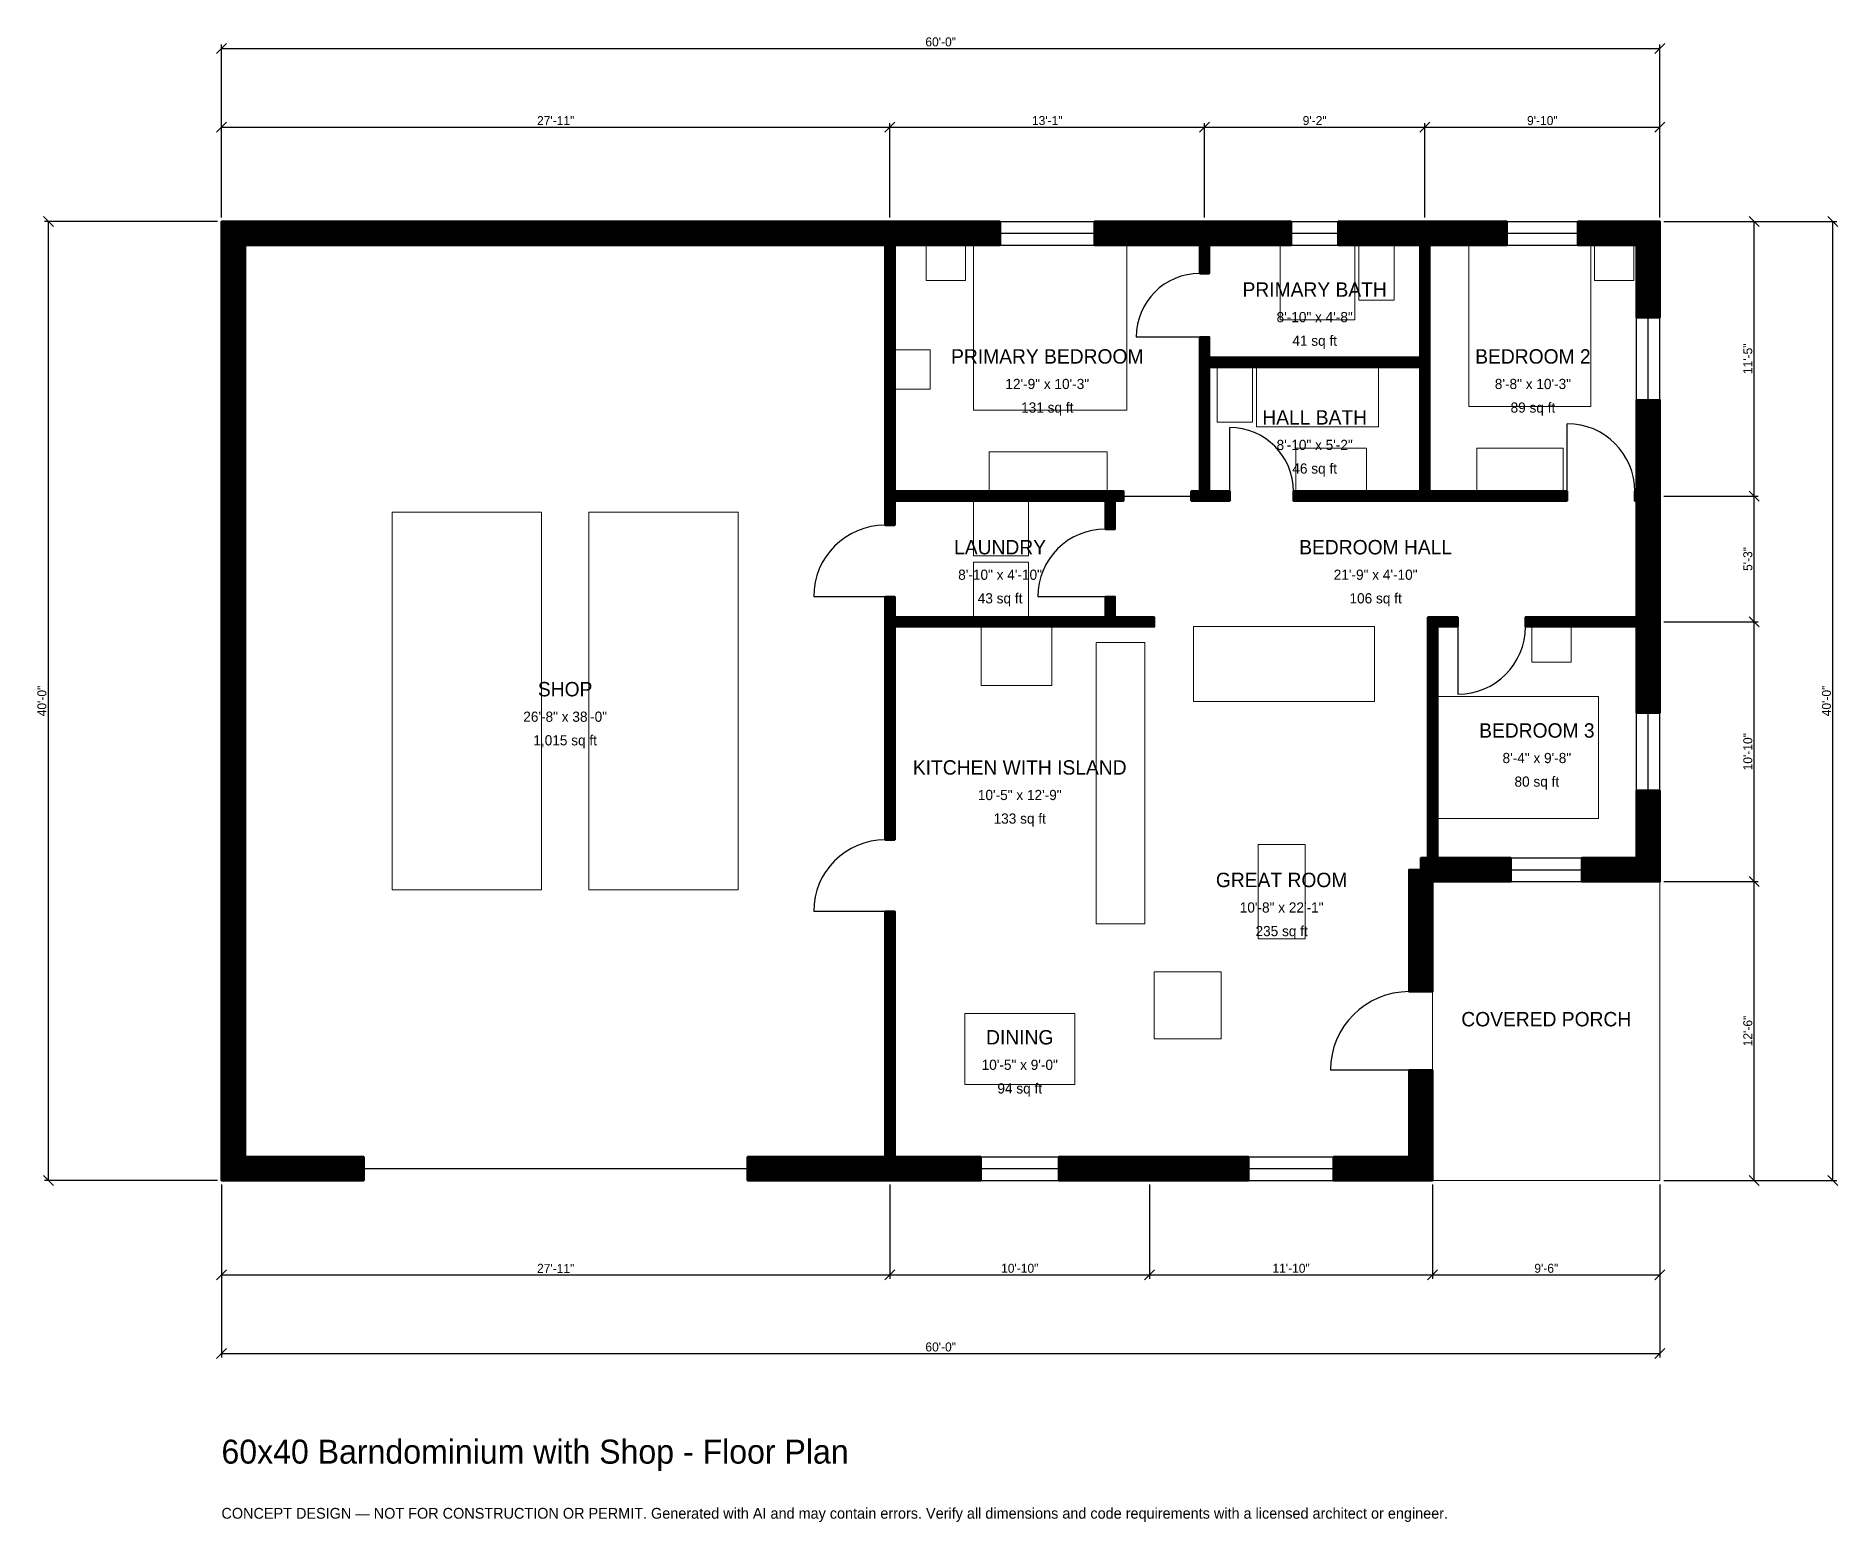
# Model space of a CAD drawing. Header units: inches. Extents: x -93 to 809, y -171 to 573.
import ezdxf
from ezdxf.enums import TextEntityAlignment as Align

# ---------------------------------------------------------------- set-up
doc = ezdxf.new("R2010")
doc.units = ezdxf.units.IN
doc.header["$MEASUREMENT"] = 0
doc.linetypes.add('DASHED', pattern=[0.6, 0.5, -0.1])
for name, color, linetype, lineweight in [('A-ANNO-DIMS', 1, 'Continuous', 13), ('A-ANNO-TEXT', 7, 'Continuous', 18), ('A-AREA-IDEN', 7, 'Continuous', 18), ('A-DOOR', 2, 'Continuous', 25), ('A-FLOR-FIXT', 9, 'Continuous', 13), ('A-FURN', 9, 'Continuous', 13), ('A-GLAZ', 4, 'Continuous', 25), ('A-SITE-PAVE', 8, 'Continuous', 13), ('A-WALL', 7, 'Continuous', 50), ('A-WALL-PATT', 8, 'Continuous', 13)]:
    doc.layers.add(name, color=color, linetype=linetype, lineweight=lineweight)
doc.dimstyles.new('PLAN', dxfattribs={"dimtxt": 4.5, "dimasz": 3, "dimexe": 2, "dimexo": 2, "dimgap": 1, "dimtad": 1, "dimdec": 0, "dimlunit": 4, "dimtsz": 2.5, "dimcen": 2.5, "dimclrd": 1, "dimclre": 1, "dimazin": 3, "dimtfac": 1, "dimtmove": 0, "dimatfit": 3})

msp = doc.modelspace()

# ---------------------------------------------------------------- hatches: boundary and pattern name
at = {"layer": 'A-WALL-PATT'}
h = msp.add_hatch(dxfattribs=at)
h.set_pattern_fill('ANSI31', color=8, scale=0.8)
h.paths.add_polyline_path([(337.0079, 0), (337.0079, 0), (332.2835, 0), (332.2835, 0), (328.7402, 0), (263.3858, 0), (263.3858, 11.811), (328.7402, 11.811), (332.2835, 11.811), (332.2835, 119.685), (332.2835, 124.4094), (332.2835, 134.6457), (337.0079, 134.6457), (337.0079, 124.4094), (337.0079, 119.685), (337.0079, 11.811), (340.5512, 11.811), (380.1181, 11.811), (380.1181, 0), (340.5512, 0), (337.0079, 0)])
h.paths.add_polyline_path([(11.811, 0), (11.811, 0), (0, 0), (0, 0), (0, 0), (0, 11.811), (0, 11.811), (0, 468.1102), (0, 468.1102), (0, 479.9213), (0, 479.9213), (0, 479.9213), (11.811, 479.9213), (11.811, 479.9213), (328.7402, 479.9213), (332.2835, 479.9213), (332.2835, 479.9213), (337.0079, 479.9213), (337.0079, 479.9213), (340.5512, 479.9213), (389.7638, 479.9213), (389.7638, 468.1102), (340.5512, 468.1102), (337.0079, 468.1102), (337.0079, 344.8819), (442.5197, 344.8819), (447.2441, 344.8819), (451.5748, 344.8819), (451.5748, 340.1575), (447.2441, 340.1575), (447.2441, 325.9843), (442.5197, 325.9843), (442.5197, 340.1575), (337.0079, 340.1575), (337.0079, 327.9528), (332.2835, 327.9528), (332.2835, 340.1575), (332.2835, 344.8819), (332.2835, 468.1102), (328.7402, 468.1102), (11.811, 468.1102), (11.811, 11.811), (71.2598, 11.811), (71.2598, 0), (11.811, 0)])
h.paths.add_polyline_path([(486.2205, 479.9213), (486.2205, 479.9213), (489.7638, 479.9213), (489.7638, 479.9213), (494.4882, 479.9213), (494.4882, 479.9213), (535.4331, 479.9213), (535.4331, 468.1102), (498.0315, 468.1102), (498.0315, 468.1102), (494.4882, 468.1102), (494.4882, 453.937), (489.7638, 453.937), (489.7638, 468.1102), (437.0079, 468.1102), (437.0079, 479.9213), (486.2205, 479.9213)])
h.paths.add_polyline_path([(600, 479.9213), (600, 479.9213), (604.7244, 479.9213), (604.7244, 479.9213), (608.2677, 479.9213), (608.2677, 479.9213), (643.5039, 479.9213), (643.5039, 468.1102), (604.7244, 468.1102), (604.7244, 411.811), (604.7244, 407.0866), (604.7244, 407.0866), (604.7244, 344.8819), (673.622, 344.8819), (673.622, 340.1575), (604.7244, 340.1575), (600, 340.1575), (536.6142, 340.1575), (536.6142, 344.8819), (600, 344.8819), (600, 407.0866), (494.4882, 407.0866), (494.4882, 344.8819), (504.7244, 344.8819), (504.7244, 340.1575), (494.4882, 340.1575), (489.7638, 340.1575), (485.4331, 340.1575), (485.4331, 344.8819), (489.7638, 344.8819), (489.7638, 407.0866), (489.7638, 407.0866), (489.7638, 411.811), (489.7638, 422.0472), (494.4882, 422.0472), (494.4882, 411.811), (600, 411.811), (600, 468.1102), (596.4567, 468.1102), (596.4567, 468.1102), (559.0551, 468.1102), (559.0551, 479.9213), (600, 479.9213)])
h.paths.add_polyline_path([(708.2677, 479.9213), (708.2677, 479.9213), (720.0787, 479.9213), (720.0787, 479.9213), (720.0788, 479.9213), (720.0788, 468.1102), (720.0787, 468.1102), (720.0787, 431.8898), (708.2677, 431.8898), (708.2677, 468.1102), (678.937, 468.1102), (678.937, 479.9213), (708.2677, 479.9213)])
h.paths.add_polyline_path([(720.0787, 348.4252), (720.0787, 344.8819), (720.0788, 344.8819), (720.0788, 340.1575), (720.0787, 340.1575), (720.0787, 336.6142), (720.0787, 285.4331), (720.0787, 281.8898), (720.0788, 281.8898), (720.0788, 277.1654), (720.0787, 277.1654), (720.0787, 273.622), (720.0787, 234.0551), (708.2677, 234.0551), (708.2677, 273.622), (708.2677, 277.1654), (652.7559, 277.1654), (652.7559, 281.8898), (708.2677, 281.8898), (708.2677, 285.4331), (708.2677, 336.6142), (708.2677, 340.1575), (707.4803, 340.1575), (707.4803, 344.8819), (708.2677, 344.8819), (708.2677, 348.4252), (708.2677, 390.5512), (720.0787, 390.5512), (720.0787, 348.4252)])
h.paths.add_polyline_path([(720.0787, 161.4173), (720.0788, 161.4173), (720.0788, 149.6063), (720.0787, 149.6063), (720.0787, 149.6063), (708.2677, 149.6063), (708.2677, 149.6063), (680.9055, 149.6063), (680.9055, 161.4173), (708.2677, 161.4173), (708.2677, 195.0787), (720.0787, 195.0787), (720.0787, 161.4173)])
h.paths.add_polyline_path([(608.6614, 149.6063), (608.6614, 149.6063), (606.2993, 149.6063), (606.2993, 147.2441), (606.2992, 147.2441), (606.2992, 94.4882), (594.4882, 94.4882), (594.4882, 155.5118), (600.3937, 155.5118), (600.3937, 161.4173), (603.937, 161.4173), (603.937, 277.1654), (603.937, 281.8898), (608.6614, 281.8898), (618.8976, 281.8898), (618.8976, 277.1654), (608.6614, 277.1654), (608.6614, 161.4173), (645.4724, 161.4173), (645.4724, 149.6063), (608.6614, 149.6063)])
h.paths.add_polyline_path([(606.2992, 11.811), (606.2993, 11.811), (606.2993, 0), (606.2992, 0), (606.2992, 0), (594.4882, 0), (594.4882, 0), (556.6929, 0), (556.6929, 11.811), (594.4882, 11.811), (594.4882, 55.1181), (606.2992, 55.1181), (606.2992, 11.811)])
h.paths.add_polyline_path([(470.4724, 0), (458.6614, 0), (419.0945, 0), (419.0945, 11.811), (458.6614, 11.811), (470.4724, 11.811), (514.1732, 11.811), (514.1732, 0), (470.4724, 0)])
h.paths.add_polyline_path([(447.2441, 281.8898), (466.9291, 281.8898), (466.9291, 277.1654), (447.2441, 277.1654), (442.5197, 277.1654), (337.0079, 277.1654), (337.0079, 170.4724), (332.2835, 170.4724), (332.2835, 277.1654), (332.2835, 281.8898), (332.2835, 292.126), (337.0079, 292.126), (337.0079, 281.8898), (442.5197, 281.8898), (442.5197, 292.126), (447.2441, 292.126), (447.2441, 281.8898)])

# ---------------------------------------------------------------- linework, layer by layer
at = {"layer": 'A-DOOR'}
for p, q in [((489.7638, 422.0472), (457.874, 422.0472)), ((504.7244, 344.8819), (504.7244, 376.7717)), ((673.622, 344.8819), (673.622, 378.7402)), ((451.5748, 342.5197), (485.4331, 342.5197)), ((332.2835, 292.126), (296.4567, 292.126)), ((442.5197, 292.126), (408.6614, 292.126)), ((618.8976, 277.1654), (618.8976, 243.3071)), ((332.2835, 134.6457), (296.4567, 134.6457)), ((594.4882, 55.1181), (555.1181, 55.1181))]:
    msp.add_line(p, q, dxfattribs=at)
at = {"layer": 'A-DOOR', "linetype": 'DASHED'}
msp.add_line((71.2598, 5.9055), (263.3858, 5.9055), dxfattribs=at)
at = {"layer": 'A-DOOR'}
for centre, radius, start, end in [((489.7638, 422.0472), 31.8898, 90, 180), ((504.7244, 344.8819), 31.8898, 0, 90), ((673.622, 344.8819), 33.8583, 0, 90), ((332.2835, 292.126), 35.8268, 90, 180), ((442.5197, 292.126), 33.8583, 90, 180), ((618.8976, 277.1654), 33.8583, 270, 360), ((332.2835, 134.6457), 35.8268, 90, 180), ((594.4882, 55.1181), 39.3701, 90, 180)]:
    msp.add_arc(centre, radius, start, end, dxfattribs=at)
at = {"layer": 'A-FLOR-FIXT'}
for points in [[(529.9213, 430.7087), (567.3228, 430.7087), (567.3228, 468.1102), (529.9213, 468.1102)], [(569.2913, 440.5512), (587.0079, 440.5512), (587.0079, 468.1102), (569.2913, 468.1102)], [(498.4252, 379.5276), (516.1417, 379.5276), (516.1417, 407.0866), (498.4252, 407.0866)], [(518.1102, 377.1654), (579.1339, 377.1654), (579.1339, 407.0866), (518.1102, 407.0866)], [(537.7953, 344.8819), (573.2283, 344.8819), (573.2283, 366.5354), (537.7953, 366.5354)], [(437.7953, 128.3465), (462.2047, 128.3465), (462.2047, 269.2913), (437.7953, 269.2913)]]:
    msp.add_lwpolyline(points, close=True, dxfattribs=at)
at = {"layer": 'A-FURN'}
for points in [[(352.7559, 450.3937), (372.4409, 450.3937), (372.4409, 468.1102), (352.7559, 468.1102)], [(376.378, 385.4331), (453.1496, 385.4331), (453.1496, 468.1102), (376.378, 468.1102)], [(624.4094, 387.4016), (685.4331, 387.4016), (685.4331, 468.1102), (624.4094, 468.1102)], [(687.4016, 450.3937), (707.0866, 450.3937), (707.0866, 468.1102), (687.4016, 468.1102)], [(337.0079, 396.063), (354.7244, 396.063), (354.7244, 415.748), (337.0079, 415.748)], [(384.252, 344.8819), (443.3071, 344.8819), (443.3071, 364.5669), (384.252, 364.5669)], [(628.3465, 344.8819), (671.6535, 344.8819), (671.6535, 366.5354), (628.3465, 366.5354)], [(85.4331, 145.4724), (160.2362, 145.4724), (160.2362, 334.4488), (85.4331, 334.4488)], [(183.8583, 145.4724), (258.6614, 145.4724), (258.6614, 334.4488), (183.8583, 334.4488)], [(376.378, 312.5984), (403.937, 312.5984), (403.937, 340.1575), (376.378, 340.1575)], [(376.378, 281.8898), (403.937, 281.8898), (403.937, 309.4488), (376.378, 309.4488)], [(380.315, 247.6378), (415.748, 247.6378), (415.748, 277.1654), (380.315, 277.1654)], [(486.6142, 239.7638), (577.1654, 239.7638), (577.1654, 277.1654), (486.6142, 277.1654)], [(655.9055, 259.4488), (675.5906, 259.4488), (675.5906, 277.1654), (655.9055, 277.1654)], [(608.6614, 181.1024), (689.3701, 181.1024), (689.3701, 242.126), (608.6614, 242.126)], [(518.8976, 120.8661), (542.5197, 120.8661), (542.5197, 168.1102), (518.8976, 168.1102)], [(466.9291, 70.8661), (500.3937, 70.8661), (500.3937, 104.3307), (466.9291, 104.3307)], [(372.0472, 48.0315), (427.1654, 48.0315), (427.1654, 83.4646), (372.0472, 83.4646)]]:
    msp.add_lwpolyline(points, close=True, dxfattribs=at)
at = {"layer": 'A-GLAZ'}
for p, q in [((389.7638, 479.9213), (437.0079, 479.9213)), ((535.4331, 479.9213), (559.0551, 479.9213)), ((643.5039, 479.9213), (678.937, 479.9213)), ((389.7638, 474.0157), (437.0079, 474.0157)), ((535.4331, 474.0157), (559.0551, 474.0157)), ((643.5039, 474.0157), (678.937, 474.0157)), ((389.7638, 468.1102), (437.0079, 468.1102)), ((535.4331, 468.1102), (559.0551, 468.1102)), ((643.5039, 468.1102), (678.937, 468.1102)), ((708.2677, 390.5512), (708.2677, 431.8898)), ((714.1732, 390.5512), (714.1732, 431.8898)), ((720.0787, 390.5512), (720.0787, 431.8898)), ((708.2677, 195.0787), (708.2677, 234.0551)), ((714.1732, 195.0787), (714.1732, 234.0551)), ((720.0787, 195.0787), (720.0787, 234.0551)), ((645.4724, 161.4173), (680.9055, 161.4173)), ((645.4724, 155.5118), (680.9055, 155.5118)), ((645.4724, 149.6063), (680.9055, 149.6063)), ((380.1181, 11.811), (419.0945, 11.811)), ((514.1732, 11.811), (556.6929, 11.811)), ((380.1181, 5.9055), (419.0945, 5.9055)), ((380.1181, 0), (419.0945, 0)), ((514.1732, 5.9055), (556.6929, 5.9055)), ((514.1732, 0), (556.6929, 0))]:
    msp.add_line(p, q, dxfattribs=at)
at = {"layer": 'A-SITE-PAVE', "linetype": 'DASHED'}
msp.add_lwpolyline([(606.2992, 0), (720.0787, 0), (720.0787, 149.6063), (606.2992, 149.6063)], close=True, dxfattribs=at)
at = {"layer": 'A-WALL'}
for points in [[(11.811, 0), (11.811, 0), (0, 0), (0, 0), (0, 0), (0, 11.811), (0, 11.811), (0, 468.1102), (0, 468.1102), (0, 479.9213), (0, 479.9213), (0, 479.9213), (11.811, 479.9213), (11.811, 479.9213), (328.7402, 479.9213), (332.2835, 479.9213), (332.2835, 479.9213), (337.0079, 479.9213), (337.0079, 479.9213), (340.5512, 479.9213), (389.7638, 479.9213), (389.7638, 468.1102), (340.5512, 468.1102), (337.0079, 468.1102), (337.0079, 344.8819), (442.5197, 344.8819), (447.2441, 344.8819), (451.5748, 344.8819), (451.5748, 340.1575), (447.2441, 340.1575), (447.2441, 325.9843), (442.5197, 325.9843), (442.5197, 340.1575), (337.0079, 340.1575), (337.0079, 327.9528), (332.2835, 327.9528), (332.2835, 340.1575), (332.2835, 344.8819), (332.2835, 468.1102), (328.7402, 468.1102), (11.811, 468.1102), (11.811, 11.811), (71.2598, 11.811), (71.2598, 0), (11.811, 0)], [(486.2205, 479.9213), (486.2205, 479.9213), (489.7638, 479.9213), (489.7638, 479.9213), (494.4882, 479.9213), (494.4882, 479.9213), (535.4331, 479.9213), (535.4331, 468.1102), (498.0315, 468.1102), (498.0315, 468.1102), (494.4882, 468.1102), (494.4882, 453.937), (489.7638, 453.937), (489.7638, 468.1102), (437.0079, 468.1102), (437.0079, 479.9213), (486.2205, 479.9213)], [(600, 479.9213), (600, 479.9213), (604.7244, 479.9213), (604.7244, 479.9213), (608.2677, 479.9213), (608.2677, 479.9213), (643.5039, 479.9213), (643.5039, 468.1102), (604.7244, 468.1102), (604.7244, 411.811), (604.7244, 407.0866), (604.7244, 407.0866), (604.7244, 344.8819), (673.622, 344.8819), (673.622, 340.1575), (604.7244, 340.1575), (600, 340.1575), (536.6142, 340.1575), (536.6142, 344.8819), (600, 344.8819), (600, 407.0866), (494.4882, 407.0866), (494.4882, 344.8819), (504.7244, 344.8819), (504.7244, 340.1575), (494.4882, 340.1575), (489.7638, 340.1575), (485.4331, 340.1575), (485.4331, 344.8819), (489.7638, 344.8819), (489.7638, 407.0866), (489.7638, 407.0866), (489.7638, 411.811), (489.7638, 422.0472), (494.4882, 422.0472), (494.4882, 411.811), (600, 411.811), (600, 468.1102), (596.4567, 468.1102), (596.4567, 468.1102), (559.0551, 468.1102), (559.0551, 479.9213), (600, 479.9213)], [(708.2677, 479.9213), (708.2677, 479.9213), (720.0787, 479.9213), (720.0787, 479.9213), (720.0788, 479.9213), (720.0788, 468.1102), (720.0787, 468.1102), (720.0787, 431.8898), (708.2677, 431.8898), (708.2677, 468.1102), (678.937, 468.1102), (678.937, 479.9213), (708.2677, 479.9213)], [(720.0787, 348.4252), (720.0787, 344.8819), (720.0788, 344.8819), (720.0788, 340.1575), (720.0787, 340.1575), (720.0787, 336.6142), (720.0787, 285.4331), (720.0787, 281.8898), (720.0788, 281.8898), (720.0788, 277.1654), (720.0787, 277.1654), (720.0787, 273.622), (720.0787, 234.0551), (708.2677, 234.0551), (708.2677, 273.622), (708.2677, 277.1654), (652.7559, 277.1654), (652.7559, 281.8898), (708.2677, 281.8898), (708.2677, 285.4331), (708.2677, 336.6142), (708.2677, 340.1575), (707.4803, 340.1575), (707.4803, 344.8819), (708.2677, 344.8819), (708.2677, 348.4252), (708.2677, 390.5512), (720.0787, 390.5512), (720.0787, 348.4252)], [(447.2441, 281.8898), (466.9291, 281.8898), (466.9291, 277.1654), (447.2441, 277.1654), (442.5197, 277.1654), (337.0079, 277.1654), (337.0079, 170.4724), (332.2835, 170.4724), (332.2835, 277.1654), (332.2835, 281.8898), (332.2835, 292.126), (337.0079, 292.126), (337.0079, 281.8898), (442.5197, 281.8898), (442.5197, 292.126), (447.2441, 292.126), (447.2441, 281.8898)], [(608.6614, 149.6063), (608.6614, 149.6063), (606.2993, 149.6063), (606.2993, 147.2441), (606.2992, 147.2441), (606.2992, 94.4882), (594.4882, 94.4882), (594.4882, 155.5118), (600.3937, 155.5118), (600.3937, 161.4173), (603.937, 161.4173), (603.937, 277.1654), (603.937, 281.8898), (608.6614, 281.8898), (618.8976, 281.8898), (618.8976, 277.1654), (608.6614, 277.1654), (608.6614, 161.4173), (645.4724, 161.4173), (645.4724, 149.6063), (608.6614, 149.6063)], [(720.0787, 161.4173), (720.0788, 161.4173), (720.0788, 149.6063), (720.0787, 149.6063), (720.0787, 149.6063), (708.2677, 149.6063), (708.2677, 149.6063), (680.9055, 149.6063), (680.9055, 161.4173), (708.2677, 161.4173), (708.2677, 195.0787), (720.0787, 195.0787), (720.0787, 161.4173)], [(337.0079, 0), (337.0079, 0), (332.2835, 0), (332.2835, 0), (328.7402, 0), (263.3858, 0), (263.3858, 11.811), (328.7402, 11.811), (332.2835, 11.811), (332.2835, 119.685), (332.2835, 124.4094), (332.2835, 134.6457), (337.0079, 134.6457), (337.0079, 124.4094), (337.0079, 119.685), (337.0079, 11.811), (340.5512, 11.811), (380.1181, 11.811), (380.1181, 0), (340.5512, 0), (337.0079, 0)], [(606.2992, 11.811), (606.2993, 11.811), (606.2993, 0), (606.2992, 0), (606.2992, 0), (594.4882, 0), (594.4882, 0), (556.6929, 0), (556.6929, 11.811), (594.4882, 11.811), (594.4882, 55.1181), (606.2992, 55.1181), (606.2992, 11.811)], [(470.4724, 0), (458.6614, 0), (419.0945, 0), (419.0945, 11.811), (458.6614, 11.811), (470.4724, 11.811), (514.1732, 11.811), (514.1732, 0), (470.4724, 0)]]:
    msp.add_lwpolyline(points, close=True, dxfattribs=at)

# ---------------------------------------------------------------- texts
at = {"layer": 'A-ANNO-TEXT'}
for s, height, p in [('60x40 Barndominium with Shop - Floor Plan', 12, (0, -141.7323)), ('CONCEPT DESIGN — NOT FOR CONSTRUCTION OR PERMIT. Generated with AI and may contain errors. Verify all dimensions and code requirements with a licensed architect or engineer.', 5.4, (0, -169.2913))]:
    msp.add_text(s, height=height, dxfattribs=at).set_placement(p)
at = {"layer": 'A-AREA-IDEN'}
for s, height, p in [('PRIMARY BATH', 7.2, (547.2441, 445.8661)), ('8\'-10" x 4\'-8"', 5.1, (547.2441, 432.0866)), ('PRIMARY BEDROOM', 7.2, (413.3858, 412.4016)), ('41 sq ft', 5.1, (547.2441, 420.2756)), ('BEDROOM 2', 7.2, (656.4961, 412.4016)), ('12\'-9" x 10\'-3"', 5.1, (413.3858, 398.622)), ('8\'-8" x 10\'-3"', 5.1, (656.4961, 398.622)), ('131 sq ft', 5.1, (413.3858, 386.811)), ('89 sq ft', 5.1, (656.4961, 386.811)), ('HALL BATH', 7.2, (547.2441, 381.8898)), ('8\'-10" x 5\'-2"', 5.1, (547.2441, 368.1102)), ('46 sq ft', 5.1, (547.2441, 356.2992)), ('LAUNDRY', 7.2, (389.7638, 316.9291)), ('BEDROOM HALL', 7.2, (577.7559, 316.9291)), ('8\'-10" x 4\'-10"', 5.1, (389.7638, 303.1496)), ('21\'-9" x 4\'-10"', 5.1, (577.7559, 303.1496)), ('43 sq ft', 5.1, (389.7638, 291.3386)), ('106 sq ft', 5.1, (577.7559, 291.3386)), ('SHOP', 7.2, (172.0472, 245.8661)), ('26\'-8" x 38\'-0"', 5.1, (172.0472, 232.0866)), ('BEDROOM 3', 7.2, (658.4646, 225.1969)), ('1,015 sq ft', 5.1, (172.0472, 220.2756)), ('KITCHEN WITH ISLAND', 7.2, (399.6063, 206.6929)), ('8\'-4" x 9\'-8"', 5.1, (658.4646, 211.4173)), ('80 sq ft', 5.1, (658.4646, 199.6063)), ('10\'-5" x 12\'-9"', 5.1, (399.6063, 192.9134)), ('133 sq ft', 5.1, (399.6063, 181.1024)), ('GREAT ROOM', 7.2, (530.7087, 150.3937)), ('10\'-8" x 22\'-1"', 5.1, (530.7087, 136.6142)), ('235 sq ft', 5.1, (530.7087, 124.8031)), ('COVERED PORCH', 7.2, (663.189, 80.7087)), ('DINING', 7.2, (399.6063, 71.6535)), ('10\'-5" x 9\'-0"', 5.1, (399.6063, 57.874)), ('94 sq ft', 5.1, (399.6063, 46.063))]:
    msp.add_text(s, height=height, dxfattribs=at).set_placement(p, align=Align.MIDDLE_CENTER)

# ---------------------------------------------------------------- dimensions: what is measured, and where the dimension line sits
at = {"layer": 'A-ANNO-DIMS'}
for base, p1, p2, text in [((0, 566.5354), (0, 479.9213), (720.0787, 479.9213), '60\'-0"'), ((0, 527.1654), (0, 479.9213), (334.6457, 479.9213), '27\'-11"'), ((334.6457, 527.1654), (334.6457, 479.9213), (492.126, 479.9213), '13\'-1"'), ((492.126, 527.1654), (492.126, 479.9213), (602.3622, 479.9213), '9\'-2"'), ((602.3622, 527.1654), (602.3622, 479.9213), (720.0787, 479.9213), '9\'-10"'), ((0, -47.2441), (0, 0), (334.6457, 0), '27\'-11"'), ((0, -86.6142), (0, 0), (720.0787, 0), '60\'-0"'), ((334.6457, -47.2441), (334.6457, 0), (464.5669, 0), '10\'-10"'), ((464.5669, -47.2441), (464.5669, 0), (606.2992, 0), '11\'-10"'), ((606.2992, -47.2441), (606.2992, 0), (720.0787, 0), '9\'-6"')]:
    msp.add_linear_dim(base=base, p1=p1, p2=p2, text=text, dimstyle='PLAN', dxfattribs=at).render()
for base, p1, p2, text in [((-86.6142, 0), (0, 0), (0, 479.9213), '40\'-0"'), ((767.3228, 342.5197), (720.0787, 342.5197), (720.0787, 479.9213), '11\'-5"'), ((806.6929, 0), (720.0787, 0), (720.0787, 479.9213), '40\'-0"'), ((767.3228, 279.5276), (720.0787, 279.5276), (720.0787, 342.5197), '5\'-3"'), ((767.3228, 149.6063), (720.0787, 149.6063), (720.0787, 279.5276), '10\'-10"'), ((767.3228, 0), (720.0787, 0), (720.0787, 149.6063), '12\'-6"')]:
    msp.add_linear_dim(base=base, p1=p1, p2=p2, angle=90, text=text, dimstyle='PLAN', dxfattribs=at).render()

doc.saveas('drawing.dxf')
